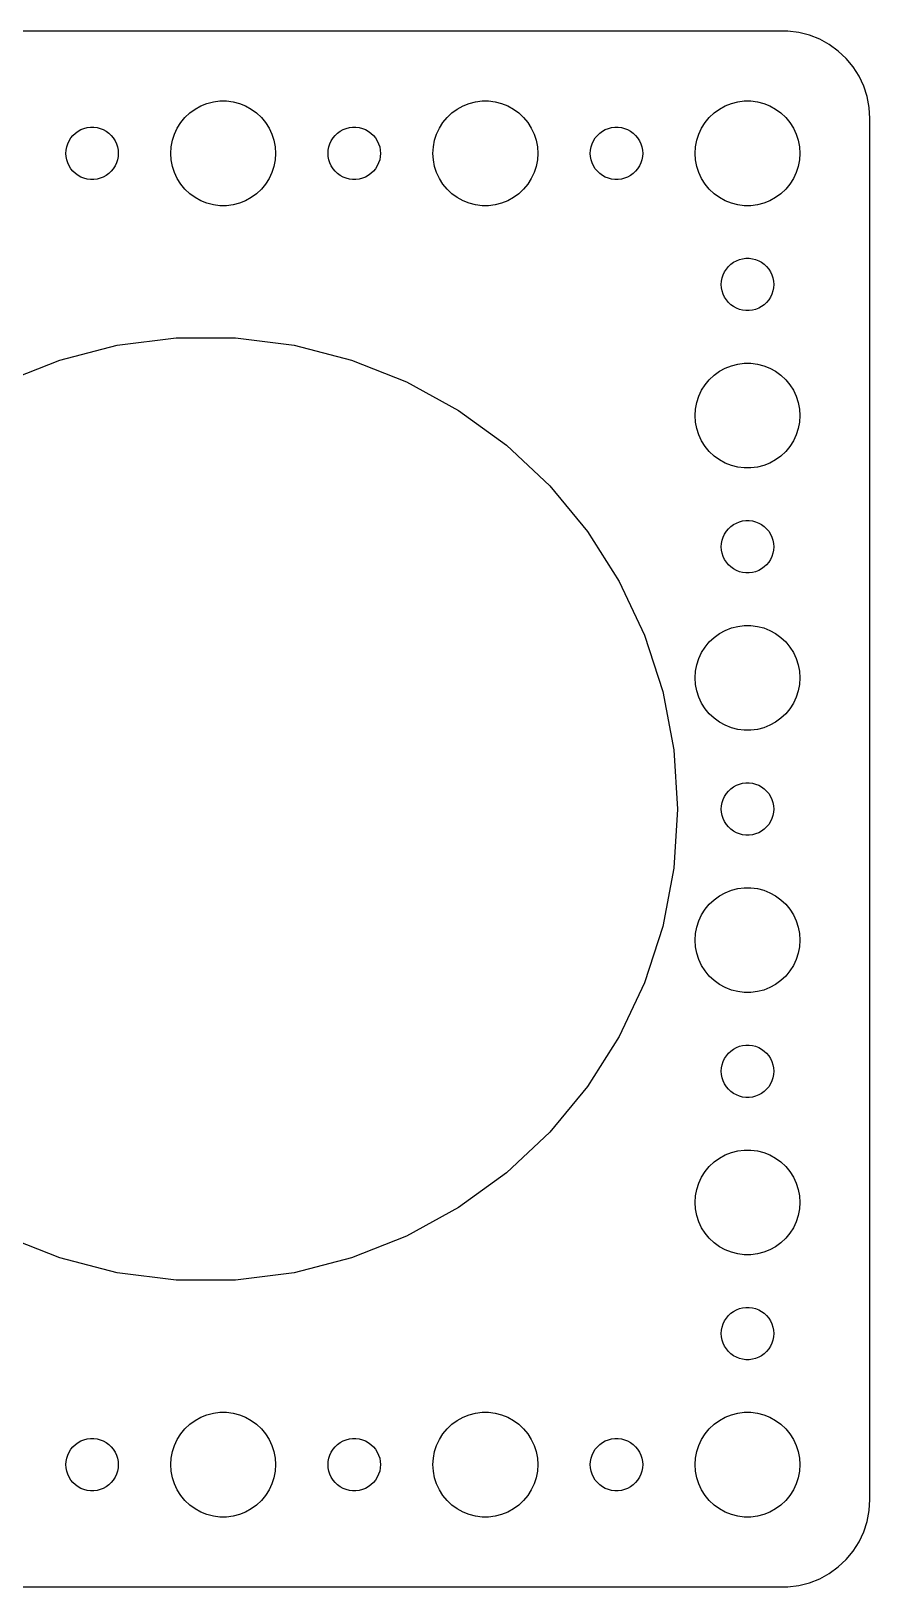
# Model space of a CAD drawing. Header units: metres. Extents: x -97 to 97, y -44 to 44.
# Drawn here: x 49 to 97, y -44.5 to 44.5 of the extents above; entities that cross this region are included whole.
import ezdxf

# ---------------------------------------------------------------- set-up
doc = ezdxf.new("R2010")
doc.units = ezdxf.units.M

msp = doc.modelspace()

# ---------------------------------------------------------------- linework, layer by layer
for p, q in [((92.3139, 44.4901), (-92.3139, 44.4901)), ((92.9369, 44.4114), (92.3139, 44.4901)), ((93.5451, 44.2553), (92.9369, 44.4114)), ((94.1289, 44.0241), (93.5451, 44.2553)), ((94.6791, 43.7216), (94.1289, 44.0241)), ((95.1871, 43.3526), (94.6791, 43.7216)), ((95.6448, 42.9227), (95.1871, 43.3526)), ((96.0451, 42.4389), (95.6448, 42.9227)), ((96.3815, 41.9088), (96.0451, 42.4389)), ((96.6489, 41.3406), (96.3815, 41.9088)), ((96.8429, 40.7434), (96.6489, 41.3406)), ((58.3925, 40.033), (58.7227, 40.2145)), ((58.7227, 40.2145), (59.0729, 40.3532)), ((59.0729, 40.3532), (59.4379, 40.4469)), ((59.4379, 40.4469), (59.8116, 40.4941)), ((59.8116, 40.4941), (60.1884, 40.4941)), ((60.1884, 40.4941), (60.5621, 40.4469)), ((60.5621, 40.4469), (60.927, 40.3532)), ((60.927, 40.3532), (61.2773, 40.2145)), ((61.2773, 40.2145), (61.6075, 40.033)), ((73.3925, 40.033), (73.7227, 40.2145)), ((73.7227, 40.2145), (74.073, 40.3532)), ((74.073, 40.3532), (74.4379, 40.4469)), ((74.4379, 40.4469), (74.8116, 40.4941)), ((74.8116, 40.4941), (75.1884, 40.4941)), ((75.1884, 40.4941), (75.5621, 40.4469)), ((75.5621, 40.4469), (75.927, 40.3532)), ((75.927, 40.3532), (76.2773, 40.2145)), ((76.2773, 40.2145), (76.6075, 40.033)), ((88.3925, 40.033), (88.7227, 40.2145)), ((88.7227, 40.2145), (89.073, 40.3532)), ((89.073, 40.3532), (89.4379, 40.4469)), ((89.4379, 40.4469), (89.8116, 40.4941)), ((89.8116, 40.4941), (90.1884, 40.4941)), ((90.1884, 40.4941), (90.5621, 40.4469)), ((90.5621, 40.4469), (90.927, 40.3532)), ((90.927, 40.3532), (91.2773, 40.2145)), ((91.2773, 40.2145), (91.6075, 40.033)), ((96.9606, 40.1267), (96.8429, 40.7434)), ((97, 39.5), (96.9606, 40.1267)), ((57.3711, 38.9453), (57.5729, 39.2634)), ((57.5729, 39.2634), (57.8131, 39.5536)), ((57.8131, 39.5536), (58.0877, 39.8115)), ((58.0877, 39.8115), (58.3925, 40.033)), ((61.6075, 40.033), (61.9123, 39.8115)), ((61.9123, 39.8115), (62.1869, 39.5536)), ((62.1869, 39.5536), (62.427, 39.2634)), ((62.427, 39.2634), (62.6289, 38.9453)), ((72.3711, 38.9453), (72.573, 39.2634)), ((72.573, 39.2634), (72.8131, 39.5536)), ((72.8131, 39.5536), (73.0877, 39.8115)), ((73.0877, 39.8115), (73.3925, 40.033)), ((76.6075, 40.033), (76.9123, 39.8115)), ((76.9123, 39.8115), (77.1869, 39.5536)), ((77.1869, 39.5536), (77.427, 39.2634)), ((77.427, 39.2634), (77.6289, 38.9453)), ((87.3711, 38.9453), (87.573, 39.2634)), ((87.573, 39.2634), (87.8131, 39.5536)), ((87.8131, 39.5536), (88.0877, 39.8115)), ((88.0877, 39.8115), (88.3925, 40.033)), ((91.6075, 40.033), (91.9123, 39.8115)), ((91.9123, 39.8115), (92.1869, 39.5536)), ((92.1869, 39.5536), (92.427, 39.2634)), ((92.427, 39.2634), (92.6289, 38.9453)), ((97, -39.5), (97, 39.5)), ((51.1855, 38.2226), (51.2865, 38.3817)), ((51.2865, 38.3817), (51.4065, 38.5268)), ((51.4065, 38.5268), (51.5439, 38.6558)), ((51.5439, 38.6558), (51.6963, 38.7665)), ((51.6963, 38.7665), (51.8613, 38.8572)), ((51.8613, 38.8572), (52.0365, 38.9266)), ((52.0365, 38.9266), (52.2189, 38.9734)), ((52.2189, 38.9734), (52.4058, 38.997)), ((52.4058, 38.997), (52.5942, 38.997)), ((52.5942, 38.997), (52.7811, 38.9734)), ((52.7811, 38.9734), (52.9635, 38.9266)), ((52.9635, 38.9266), (53.1387, 38.8572)), ((53.1387, 38.8572), (53.3037, 38.7665)), ((53.3037, 38.7665), (53.4561, 38.6558)), ((53.4561, 38.6558), (53.5934, 38.5268)), ((53.5934, 38.5268), (53.7135, 38.3817)), ((53.7135, 38.3817), (53.8145, 38.2226)), ((57.0942, 38.2461), (57.2107, 38.6044)), ((57.2107, 38.6044), (57.3711, 38.9453)), ((62.6289, 38.9453), (62.7893, 38.6044)), ((62.7893, 38.6044), (62.9057, 38.2461)), ((66.1855, 38.2226), (66.2865, 38.3817)), ((66.2865, 38.3817), (66.4065, 38.5268)), ((66.4065, 38.5268), (66.5439, 38.6558)), ((66.5439, 38.6558), (66.6963, 38.7665)), ((66.6963, 38.7665), (66.8613, 38.8572)), ((66.8613, 38.8572), (67.0365, 38.9266)), ((67.0365, 38.9266), (67.2189, 38.9734)), ((67.2189, 38.9734), (67.4058, 38.997)), ((67.4058, 38.997), (67.5942, 38.997)), ((67.5942, 38.997), (67.7811, 38.9734)), ((67.7811, 38.9734), (67.9635, 38.9266)), ((67.9635, 38.9266), (68.1387, 38.8572)), ((68.1387, 38.8572), (68.3037, 38.7665)), ((68.3037, 38.7665), (68.4561, 38.6558)), ((68.4561, 38.6558), (68.5934, 38.5268)), ((68.5934, 38.5268), (68.7135, 38.3817)), ((68.7135, 38.3817), (68.8145, 38.2226)), ((72.0943, 38.2461), (72.2107, 38.6044)), ((72.2107, 38.6044), (72.3711, 38.9453)), ((77.6289, 38.9453), (77.7893, 38.6044)), ((77.7893, 38.6044), (77.9057, 38.2461)), ((81.1855, 38.2226), (81.2865, 38.3817)), ((81.2865, 38.3817), (81.4065, 38.5268)), ((81.4065, 38.5268), (81.5439, 38.6558)), ((81.5439, 38.6558), (81.6963, 38.7665)), ((81.6963, 38.7665), (81.8613, 38.8572)), ((81.8613, 38.8572), (82.0365, 38.9266)), ((82.0365, 38.9266), (82.2189, 38.9734)), ((82.2189, 38.9734), (82.4058, 38.997)), ((82.4058, 38.997), (82.5942, 38.997)), ((82.5942, 38.997), (82.7811, 38.9734)), ((82.7811, 38.9734), (82.9635, 38.9266)), ((82.9635, 38.9266), (83.1387, 38.8572)), ((83.1387, 38.8572), (83.3037, 38.7665)), ((83.3037, 38.7665), (83.4561, 38.6558)), ((83.4561, 38.6558), (83.5934, 38.5268)), ((83.5934, 38.5268), (83.7135, 38.3817)), ((83.7135, 38.3817), (83.8145, 38.2226)), ((87.0943, 38.2461), (87.2107, 38.6044)), ((87.2107, 38.6044), (87.3711, 38.9453)), ((92.6289, 38.9453), (92.7893, 38.6044)), ((92.7893, 38.6044), (92.9057, 38.2461)), ((51, 37.5), (51.0118, 37.688)), ((51.0118, 37.312), (51, 37.5)), ((51.0118, 37.688), (51.0471, 37.873)), ((51.0471, 37.873), (51.1053, 38.0522)), ((51.1053, 38.0522), (51.1855, 38.2226)), ((53.8145, 38.2226), (53.8947, 38.0522)), ((53.8947, 38.0522), (53.9529, 37.873)), ((53.9529, 37.873), (53.9882, 37.688)), ((53.9882, 37.688), (54, 37.5)), ((54, 37.5), (53.9882, 37.312)), ((57, 37.5), (57.0237, 37.876)), ((57.0237, 37.124), (57, 37.5)), ((57.0237, 37.876), (57.0942, 38.2461)), ((62.9057, 38.2461), (62.9763, 37.876)), ((62.9763, 37.876), (63, 37.5)), ((63, 37.5), (62.9763, 37.124)), ((66, 37.5), (66.0118, 37.688)), ((66.0118, 37.312), (66, 37.5)), ((66.0118, 37.688), (66.0471, 37.873)), ((66.0471, 37.873), (66.1053, 38.0522)), ((66.1053, 38.0522), (66.1855, 38.2226)), ((68.8145, 38.2226), (68.8947, 38.0522)), ((68.8947, 38.0522), (68.9529, 37.873)), ((68.9529, 37.873), (68.9882, 37.688)), ((68.9882, 37.688), (69, 37.5)), ((69, 37.5), (68.9882, 37.312)), ((72, 37.5), (72.0237, 37.876)), ((72.0237, 37.124), (72, 37.5)), ((72.0237, 37.876), (72.0943, 38.2461)), ((77.9057, 38.2461), (77.9763, 37.876)), ((77.9763, 37.876), (78, 37.5)), ((78, 37.5), (77.9763, 37.124)), ((81, 37.5), (81.0118, 37.688)), ((81.0118, 37.312), (81, 37.5)), ((81.0118, 37.688), (81.0471, 37.873)), ((81.0471, 37.873), (81.1053, 38.0522)), ((81.1053, 38.0522), (81.1855, 38.2226)), ((83.8145, 38.2226), (83.8947, 38.0522)), ((83.8947, 38.0522), (83.9529, 37.873)), ((83.9529, 37.873), (83.9882, 37.688)), ((83.9882, 37.688), (84, 37.5)), ((84, 37.5), (83.9882, 37.312)), ((87, 37.5), (87.0237, 37.876)), ((87.0237, 37.124), (87, 37.5)), ((87.0237, 37.876), (87.0943, 38.2461)), ((92.9057, 38.2461), (92.9763, 37.876)), ((92.9763, 37.876), (93, 37.5)), ((93, 37.5), (92.9763, 37.124)), ((51.0471, 37.127), (51.0118, 37.312)), ((51.1053, 36.9478), (51.0471, 37.127)), ((51.1855, 36.7774), (51.1053, 36.9478)), ((51.2865, 36.6183), (51.1855, 36.7774)), ((51.4065, 36.4732), (51.2865, 36.6183)), ((53.7135, 36.6183), (53.5934, 36.4732)), ((53.8145, 36.7774), (53.7135, 36.6183)), ((53.8947, 36.9478), (53.8145, 36.7774)), ((53.9529, 37.127), (53.8947, 36.9478)), ((53.9882, 37.312), (53.9529, 37.127)), ((57.0942, 36.7539), (57.0237, 37.124)), ((57.2107, 36.3956), (57.0942, 36.7539)), ((62.9057, 36.7539), (62.7893, 36.3956)), ((62.9763, 37.124), (62.9057, 36.7539)), ((66.0471, 37.127), (66.0118, 37.312)), ((66.1053, 36.9478), (66.0471, 37.127)), ((66.1855, 36.7774), (66.1053, 36.9478)), ((66.2865, 36.6183), (66.1855, 36.7774)), ((66.4065, 36.4732), (66.2865, 36.6183)), ((68.7135, 36.6183), (68.5934, 36.4732)), ((68.8145, 36.7774), (68.7135, 36.6183)), ((68.8947, 36.9478), (68.8145, 36.7774)), ((68.9529, 37.127), (68.8947, 36.9478)), ((68.9882, 37.312), (68.9529, 37.127)), ((72.0943, 36.7539), (72.0237, 37.124)), ((72.2107, 36.3956), (72.0943, 36.7539)), ((77.9057, 36.7539), (77.7893, 36.3956)), ((77.9763, 37.124), (77.9057, 36.7539)), ((81.0471, 37.127), (81.0118, 37.312)), ((81.1053, 36.9478), (81.0471, 37.127)), ((81.1855, 36.7774), (81.1053, 36.9478)), ((81.2865, 36.6183), (81.1855, 36.7774)), ((81.4065, 36.4732), (81.2865, 36.6183)), ((83.7135, 36.6183), (83.5934, 36.4732)), ((83.8145, 36.7774), (83.7135, 36.6183)), ((83.8947, 36.9478), (83.8145, 36.7774)), ((83.9529, 37.127), (83.8947, 36.9478)), ((83.9882, 37.312), (83.9529, 37.127)), ((87.0943, 36.7539), (87.0237, 37.124)), ((87.2107, 36.3956), (87.0943, 36.7539)), ((92.9057, 36.7539), (92.7893, 36.3956)), ((92.9763, 37.124), (92.9057, 36.7539)), ((51.5439, 36.3442), (51.4065, 36.4732)), ((51.6963, 36.2335), (51.5439, 36.3442)), ((51.8613, 36.1428), (51.6963, 36.2335)), ((52.0365, 36.0734), (51.8613, 36.1428)), ((52.2189, 36.0266), (52.0365, 36.0734)), ((52.4058, 36.003), (52.2189, 36.0266)), ((52.5942, 36.003), (52.4058, 36.003)), ((52.7811, 36.0266), (52.5942, 36.003)), ((52.9635, 36.0734), (52.7811, 36.0266)), ((53.1387, 36.1428), (52.9635, 36.0734)), ((53.3037, 36.2335), (53.1387, 36.1428)), ((53.4561, 36.3442), (53.3037, 36.2335)), ((53.5934, 36.4732), (53.4561, 36.3442)), ((57.3711, 36.0547), (57.2107, 36.3956)), ((57.5729, 35.7366), (57.3711, 36.0547)), ((57.8131, 35.4464), (57.5729, 35.7366)), ((62.427, 35.7366), (62.1869, 35.4464)), ((62.6289, 36.0547), (62.427, 35.7366)), ((62.7893, 36.3956), (62.6289, 36.0547)), ((66.5439, 36.3442), (66.4065, 36.4732)), ((66.6963, 36.2335), (66.5439, 36.3442)), ((66.8613, 36.1428), (66.6963, 36.2335)), ((67.0365, 36.0734), (66.8613, 36.1428)), ((67.2189, 36.0266), (67.0365, 36.0734)), ((67.4058, 36.003), (67.2189, 36.0266)), ((67.5942, 36.003), (67.4058, 36.003)), ((67.7811, 36.0266), (67.5942, 36.003)), ((67.9635, 36.0734), (67.7811, 36.0266)), ((68.1387, 36.1428), (67.9635, 36.0734)), ((68.3037, 36.2335), (68.1387, 36.1428)), ((68.4561, 36.3442), (68.3037, 36.2335)), ((68.5934, 36.4732), (68.4561, 36.3442)), ((72.3711, 36.0547), (72.2107, 36.3956)), ((72.573, 35.7366), (72.3711, 36.0547)), ((72.8131, 35.4464), (72.573, 35.7366)), ((77.427, 35.7366), (77.1869, 35.4464)), ((77.6289, 36.0547), (77.427, 35.7366)), ((77.7893, 36.3956), (77.6289, 36.0547)), ((81.5439, 36.3442), (81.4065, 36.4732)), ((81.6963, 36.2335), (81.5439, 36.3442)), ((81.8613, 36.1428), (81.6963, 36.2335)), ((82.0365, 36.0734), (81.8613, 36.1428)), ((82.2189, 36.0266), (82.0365, 36.0734)), ((82.4058, 36.003), (82.2189, 36.0266)), ((82.5942, 36.003), (82.4058, 36.003)), ((82.7811, 36.0266), (82.5942, 36.003)), ((82.9635, 36.0734), (82.7811, 36.0266)), ((83.1387, 36.1428), (82.9635, 36.0734)), ((83.3037, 36.2335), (83.1387, 36.1428)), ((83.4561, 36.3442), (83.3037, 36.2335)), ((83.5934, 36.4732), (83.4561, 36.3442)), ((87.3711, 36.0547), (87.2107, 36.3956)), ((87.573, 35.7366), (87.3711, 36.0547)), ((87.8131, 35.4464), (87.573, 35.7366)), ((92.427, 35.7366), (92.1869, 35.4464)), ((92.6289, 36.0547), (92.427, 35.7366)), ((92.7893, 36.3956), (92.6289, 36.0547)), ((58.0877, 35.1885), (57.8131, 35.4464)), ((58.3925, 34.967), (58.0877, 35.1885)), ((58.7227, 34.7855), (58.3925, 34.967)), ((59.0729, 34.6468), (58.7227, 34.7855)), ((61.2773, 34.7855), (60.927, 34.6468)), ((61.6075, 34.967), (61.2773, 34.7855)), ((61.9123, 35.1885), (61.6075, 34.967)), ((62.1869, 35.4464), (61.9123, 35.1885)), ((73.0877, 35.1885), (72.8131, 35.4464)), ((73.3925, 34.967), (73.0877, 35.1885)), ((73.7227, 34.7855), (73.3925, 34.967)), ((74.073, 34.6468), (73.7227, 34.7855)), ((76.2773, 34.7855), (75.927, 34.6468)), ((76.6075, 34.967), (76.2773, 34.7855)), ((76.9123, 35.1885), (76.6075, 34.967)), ((77.1869, 35.4464), (76.9123, 35.1885)), ((88.0877, 35.1885), (87.8131, 35.4464)), ((88.3925, 34.967), (88.0877, 35.1885)), ((88.7227, 34.7855), (88.3925, 34.967)), ((89.073, 34.6468), (88.7227, 34.7855)), ((91.2773, 34.7855), (90.927, 34.6468)), ((91.6075, 34.967), (91.2773, 34.7855)), ((91.9123, 35.1885), (91.6075, 34.967)), ((92.1869, 35.4464), (91.9123, 35.1885)), ((59.4379, 34.5531), (59.0729, 34.6468)), ((59.8116, 34.5059), (59.4379, 34.5531)), ((60.1884, 34.5059), (59.8116, 34.5059)), ((60.5621, 34.5531), (60.1884, 34.5059)), ((60.927, 34.6468), (60.5621, 34.5531)), ((74.4379, 34.5531), (74.073, 34.6468)), ((74.8116, 34.5059), (74.4379, 34.5531)), ((75.1884, 34.5059), (74.8116, 34.5059)), ((75.5621, 34.5531), (75.1884, 34.5059)), ((75.927, 34.6468), (75.5621, 34.5531)), ((89.4379, 34.5531), (89.073, 34.6468)), ((89.8116, 34.5059), (89.4379, 34.5531)), ((90.1884, 34.5059), (89.8116, 34.5059)), ((90.5621, 34.5531), (90.1884, 34.5059)), ((90.927, 34.6468), (90.5621, 34.5531)), ((88.9065, 31.0268), (89.0439, 31.1558)), ((89.0439, 31.1558), (89.1963, 31.2665)), ((89.1963, 31.2665), (89.3613, 31.3572)), ((89.3613, 31.3572), (89.5365, 31.4266)), ((89.5365, 31.4266), (89.7189, 31.4734)), ((89.7189, 31.4734), (89.9058, 31.497)), ((89.9058, 31.497), (90.0942, 31.497)), ((90.0942, 31.497), (90.2811, 31.4734)), ((90.2811, 31.4734), (90.4635, 31.4266)), ((90.4635, 31.4266), (90.6387, 31.3572)), ((90.6387, 31.3572), (90.8037, 31.2665)), ((90.8037, 31.2665), (90.9561, 31.1558)), ((90.9561, 31.1558), (91.0934, 31.0268)), ((88.5118, 30.188), (88.5471, 30.373)), ((88.5471, 30.373), (88.6053, 30.5522)), ((88.6053, 30.5522), (88.6855, 30.7226)), ((88.6855, 30.7226), (88.7865, 30.8817)), ((88.7865, 30.8817), (88.9065, 31.0268)), ((91.0934, 31.0268), (91.2135, 30.8817)), ((91.2135, 30.8817), (91.3145, 30.7226)), ((91.3145, 30.7226), (91.3947, 30.5522)), ((91.3947, 30.5522), (91.4529, 30.373)), ((91.4529, 30.373), (91.4882, 30.188)), ((88.5, 30), (88.5118, 30.188)), ((88.5118, 29.812), (88.5, 30)), ((88.5471, 29.627), (88.5118, 29.812)), ((88.6053, 29.4478), (88.5471, 29.627)), ((88.6855, 29.2774), (88.6053, 29.4478)), ((91.3947, 29.4478), (91.3145, 29.2774)), ((91.4529, 29.627), (91.3947, 29.4478)), ((91.4882, 29.812), (91.4529, 29.627)), ((91.4882, 30.188), (91.5, 30)), ((91.5, 30), (91.4882, 29.812)), ((88.7865, 29.1183), (88.6855, 29.2774)), ((88.9065, 28.9732), (88.7865, 29.1183)), ((89.0439, 28.8442), (88.9065, 28.9732)), ((89.1963, 28.7335), (89.0439, 28.8442)), ((89.3613, 28.6427), (89.1963, 28.7335)), ((89.5365, 28.5734), (89.3613, 28.6427)), ((89.7189, 28.5266), (89.5365, 28.5734)), ((89.9058, 28.503), (89.7189, 28.5266)), ((90.0942, 28.503), (89.9058, 28.503)), ((90.2811, 28.5266), (90.0942, 28.503)), ((90.4635, 28.5734), (90.2811, 28.5266)), ((90.6387, 28.6427), (90.4635, 28.5734)), ((90.8037, 28.7335), (90.6387, 28.6427)), ((90.9561, 28.8442), (90.8037, 28.7335)), ((91.0934, 28.9732), (90.9561, 28.8442)), ((91.2135, 29.1183), (91.0934, 28.9732)), ((91.3145, 29.2774), (91.2135, 29.1183)), ((53.9407, 26.5217), (57.3047, 26.9467)), ((57.3047, 26.9467), (60.6953, 26.9467)), ((60.6953, 26.9467), (64.0593, 26.5217)), ((50.6565, 25.6785), (53.9407, 26.5217)), ((64.0593, 26.5217), (67.3435, 25.6785)), ((47.504, 24.4303), (50.6565, 25.6785)), ((67.3435, 25.6785), (70.496, 24.4303)), ((88.0877, 24.8115), (88.3925, 25.033)), ((88.3925, 25.033), (88.7227, 25.2145)), ((88.7227, 25.2145), (89.073, 25.3532)), ((89.073, 25.3532), (89.4379, 25.4469)), ((89.4379, 25.4469), (89.8116, 25.4941)), ((89.8116, 25.4941), (90.1884, 25.4941)), ((90.1884, 25.4941), (90.5621, 25.4469)), ((90.5621, 25.4469), (90.927, 25.3532)), ((90.927, 25.3532), (91.2773, 25.2145)), ((91.2773, 25.2145), (91.6075, 25.033)), ((91.6075, 25.033), (91.9123, 24.8115)), ((70.496, 24.4303), (73.4673, 22.7968)), ((87.3711, 23.9453), (87.573, 24.2634)), ((87.573, 24.2634), (87.8131, 24.5536)), ((87.8131, 24.5536), (88.0877, 24.8115)), ((91.9123, 24.8115), (92.1869, 24.5536)), ((92.1869, 24.5536), (92.427, 24.2634)), ((92.427, 24.2634), (92.6289, 23.9453)), ((87.0237, 22.876), (87.0943, 23.2461)), ((87.0943, 23.2461), (87.2107, 23.6044)), ((87.2107, 23.6044), (87.3711, 23.9453)), ((92.6289, 23.9453), (92.7893, 23.6044)), ((92.7893, 23.6044), (92.9057, 23.2461)), ((92.9057, 23.2461), (92.9763, 22.876)), ((73.4673, 22.7968), (76.2104, 20.8038)), ((87, 22.5), (87.0237, 22.876)), ((87.0237, 22.124), (87, 22.5)), ((92.9763, 22.876), (93, 22.5)), ((93, 22.5), (92.9763, 22.124)), ((87.0943, 21.7539), (87.0237, 22.124)), ((87.2107, 21.3956), (87.0943, 21.7539)), ((87.3711, 21.0547), (87.2107, 21.3956)), ((92.7893, 21.3956), (92.6289, 21.0547)), ((92.9057, 21.7539), (92.7893, 21.3956)), ((92.9763, 22.124), (92.9057, 21.7539)), ((76.2104, 20.8038), (78.6821, 18.4828)), ((87.573, 20.7366), (87.3711, 21.0547)), ((87.8131, 20.4464), (87.573, 20.7366)), ((92.427, 20.7366), (92.1869, 20.4464)), ((92.6289, 21.0547), (92.427, 20.7366)), ((88.0877, 20.1884), (87.8131, 20.4464)), ((88.3925, 19.967), (88.0877, 20.1884)), ((88.7227, 19.7855), (88.3925, 19.967)), ((89.073, 19.6468), (88.7227, 19.7855)), ((89.4379, 19.5531), (89.073, 19.6468)), ((90.927, 19.6468), (90.5621, 19.5531)), ((91.2773, 19.7855), (90.927, 19.6468)), ((91.6075, 19.967), (91.2773, 19.7855)), ((91.9123, 20.1884), (91.6075, 19.967)), ((92.1869, 20.4464), (91.9123, 20.1884)), ((89.8116, 19.5059), (89.4379, 19.5531)), ((90.1884, 19.5059), (89.8116, 19.5059)), ((90.5621, 19.5531), (90.1884, 19.5059)), ((78.6821, 18.4828), (80.8435, 15.8702)), ((88.7865, 15.8817), (88.9065, 16.0268)), ((88.9065, 16.0268), (89.0439, 16.1558)), ((89.0439, 16.1558), (89.1963, 16.2665)), ((89.1963, 16.2665), (89.3613, 16.3572)), ((89.3613, 16.3572), (89.5365, 16.4266)), ((89.5365, 16.4266), (89.7189, 16.4734)), ((89.7189, 16.4734), (89.9058, 16.497)), ((89.9058, 16.497), (90.0942, 16.497)), ((90.0942, 16.497), (90.2811, 16.4734)), ((90.2811, 16.4734), (90.4635, 16.4266)), ((90.4635, 16.4266), (90.6387, 16.3572)), ((90.6387, 16.3572), (90.8037, 16.2665)), ((90.8037, 16.2665), (90.9561, 16.1558)), ((90.9561, 16.1558), (91.0934, 16.0268)), ((91.0934, 16.0268), (91.2135, 15.8817)), ((80.8435, 15.8702), (82.6603, 13.0073)), ((88.5, 15), (88.5118, 15.188)), ((88.5118, 15.188), (88.5471, 15.373)), ((88.5471, 15.373), (88.6053, 15.5522)), ((88.6053, 15.5522), (88.6855, 15.7226)), ((88.6855, 15.7226), (88.7865, 15.8817)), ((91.2135, 15.8817), (91.3145, 15.7226)), ((91.3145, 15.7226), (91.3947, 15.5522)), ((91.3947, 15.5522), (91.4529, 15.373)), ((91.4529, 15.373), (91.4882, 15.188)), ((91.4882, 15.188), (91.5, 15)), ((88.5118, 14.812), (88.5, 15)), ((88.5471, 14.627), (88.5118, 14.812)), ((88.6053, 14.4478), (88.5471, 14.627)), ((88.6855, 14.2774), (88.6053, 14.4478)), ((88.7865, 14.1183), (88.6855, 14.2774)), ((91.3145, 14.2774), (91.2135, 14.1183)), ((91.3947, 14.4478), (91.3145, 14.2774)), ((91.4529, 14.627), (91.3947, 14.4478)), ((91.4882, 14.812), (91.4529, 14.627)), ((91.5, 15), (91.4882, 14.812)), ((88.9065, 13.9732), (88.7865, 14.1183)), ((89.0439, 13.8442), (88.9065, 13.9732)), ((89.1963, 13.7335), (89.0439, 13.8442)), ((89.3613, 13.6427), (89.1963, 13.7335)), ((89.5365, 13.5734), (89.3613, 13.6427)), ((89.7189, 13.5266), (89.5365, 13.5734)), ((89.9058, 13.5029), (89.7189, 13.5266)), ((90.0942, 13.5029), (89.9058, 13.5029)), ((90.2811, 13.5266), (90.0942, 13.5029)), ((90.4635, 13.5734), (90.2811, 13.5266)), ((90.6387, 13.6427), (90.4635, 13.5734)), ((90.8037, 13.7335), (90.6387, 13.6427)), ((90.9561, 13.8442), (90.8037, 13.7335)), ((91.0934, 13.9732), (90.9561, 13.8442)), ((91.2135, 14.1183), (91.0934, 13.9732)), ((82.6603, 13.0073), (84.104, 9.93936)), ((84.104, 9.93936), (85.1517, 6.71461)), ((87.8131, 9.55363), (88.0877, 9.81154)), ((88.0877, 9.81154), (88.3925, 10.033)), ((88.3925, 10.033), (88.7227, 10.2145)), ((88.7227, 10.2145), (89.073, 10.3532)), ((89.073, 10.3532), (89.4379, 10.4469)), ((89.4379, 10.4469), (89.8116, 10.4941)), ((89.8116, 10.4941), (90.1884, 10.4941)), ((90.1884, 10.4941), (90.5621, 10.4469)), ((90.5621, 10.4469), (90.927, 10.3532)), ((90.927, 10.3532), (91.2773, 10.2145)), ((91.2773, 10.2145), (91.6075, 10.033)), ((91.6075, 10.033), (91.9123, 9.81154)), ((91.9123, 9.81154), (92.1869, 9.55363)), ((87.2107, 8.60437), (87.3711, 8.94525)), ((87.3711, 8.94525), (87.573, 9.26335)), ((87.573, 9.26335), (87.8131, 9.55363)), ((92.1869, 9.55363), (92.427, 9.26335)), ((92.427, 9.26335), (92.6289, 8.94525)), ((92.6289, 8.94525), (92.7893, 8.60437)), ((87.0237, 7.87599), (87.0943, 8.24606)), ((87.0943, 8.24606), (87.2107, 8.60437)), ((92.7893, 8.60437), (92.9057, 8.24606)), ((92.9057, 8.24606), (92.9763, 7.87599)), ((87, 7.5), (87.0237, 7.87599)), ((87.0237, 7.12399), (87, 7.5)), ((87.0943, 6.75392), (87.0237, 7.12399)), ((92.9763, 7.12399), (92.9057, 6.75392)), ((92.9763, 7.87599), (93, 7.5)), ((93, 7.5), (92.9763, 7.12399)), ((85.1517, 6.71461), (85.7871, 3.38399)), ((87.2107, 6.39561), (87.0943, 6.75392)), ((87.3711, 6.05473), (87.2107, 6.39561)), ((92.7893, 6.39561), (92.6289, 6.05473)), ((92.9057, 6.75392), (92.7893, 6.39561)), ((87.573, 5.73663), (87.3711, 6.05473)), ((87.8131, 5.44635), (87.573, 5.73663)), ((88.0877, 5.18845), (87.8131, 5.44635)), ((92.1869, 5.44635), (91.9123, 5.18845)), ((92.427, 5.73663), (92.1869, 5.44635)), ((92.6289, 6.05473), (92.427, 5.73663)), ((88.3925, 4.96701), (88.0877, 5.18845)), ((88.7227, 4.78551), (88.3925, 4.96701)), ((89.073, 4.64682), (88.7227, 4.78551)), ((89.4379, 4.55313), (89.073, 4.64682)), ((89.8116, 4.50591), (89.4379, 4.55313)), ((90.1884, 4.50591), (89.8116, 4.50591)), ((90.5621, 4.55313), (90.1884, 4.50591)), ((90.927, 4.64682), (90.5621, 4.55313)), ((91.2773, 4.78551), (90.927, 4.64682)), ((91.6075, 4.96701), (91.2773, 4.78551)), ((91.9123, 5.18845), (91.6075, 4.96701)), ((85.7871, 3.38399), (86, 0)), ((88.7865, 0.88167), (88.9065, 1.02681)), ((88.9065, 1.02681), (89.0439, 1.15576)), ((89.0439, 1.15576), (89.1963, 1.26648)), ((89.1963, 1.26648), (89.3613, 1.35724)), ((89.3613, 1.35724), (89.5365, 1.42657)), ((89.5365, 1.42657), (89.7189, 1.47342)), ((89.7189, 1.47342), (89.9058, 1.49704)), ((89.9058, 1.49704), (90.0942, 1.49704)), ((90.0942, 1.49704), (90.2811, 1.47342)), ((90.2811, 1.47342), (90.4635, 1.42657)), ((90.4635, 1.42657), (90.6387, 1.35724)), ((90.6387, 1.35724), (90.8037, 1.26648)), ((90.8037, 1.26648), (90.9561, 1.15576)), ((90.9561, 1.15576), (91.0934, 1.02681)), ((91.0934, 1.02681), (91.2135, 0.88167)), ((86, 0), (85.7871, -3.38399)), ((88.5, 0), (88.5118, 0.18799)), ((88.5118, -0.18799), (88.5, 0)), ((88.5118, 0.18799), (88.5471, 0.37303)), ((88.5471, 0.37303), (88.6053, 0.55219)), ((88.6053, 0.55219), (88.6855, 0.72263)), ((88.6855, 0.72263), (88.7865, 0.88167)), ((91.2135, 0.88167), (91.3145, 0.72263)), ((91.3145, 0.72263), (91.3947, 0.55219)), ((91.3947, 0.55219), (91.4529, 0.37303)), ((91.4529, 0.37303), (91.4882, 0.18799)), ((91.4882, 0.18799), (91.5, 0)), ((91.5, 0), (91.4882, -0.18799)), ((88.5471, -0.37303), (88.5118, -0.18799)), ((88.6053, -0.55219), (88.5471, -0.37303)), ((88.6855, -0.72263), (88.6053, -0.55219)), ((88.7865, -0.88167), (88.6855, -0.72263)), ((88.9065, -1.02681), (88.7865, -0.88167)), ((91.2135, -0.88167), (91.0934, -1.02681)), ((91.3145, -0.72263), (91.2135, -0.88167)), ((91.3947, -0.55219), (91.3145, -0.72263)), ((91.4529, -0.37303), (91.3947, -0.55219)), ((91.4882, -0.18799), (91.4529, -0.37303)), ((89.0439, -1.15576), (88.9065, -1.02681)), ((89.1963, -1.26648), (89.0439, -1.15576)), ((89.3613, -1.35724), (89.1963, -1.26648)), ((89.5365, -1.42657), (89.3613, -1.35724)), ((89.7189, -1.47342), (89.5365, -1.42657)), ((89.9058, -1.49704), (89.7189, -1.47342)), ((90.0942, -1.49704), (89.9058, -1.49704)), ((90.2811, -1.47342), (90.0942, -1.49704)), ((90.4635, -1.42657), (90.2811, -1.47342)), ((90.6387, -1.35724), (90.4635, -1.42657)), ((90.8037, -1.26648), (90.6387, -1.35724)), ((90.9561, -1.15576), (90.8037, -1.26648)), ((91.0934, -1.02681), (90.9561, -1.15576)), ((85.7871, -3.38399), (85.1517, -6.71461)), ((87.8131, -5.44635), (88.0877, -5.18845)), ((88.0877, -5.18845), (88.3925, -4.96701)), ((88.3925, -4.96701), (88.7227, -4.78551)), ((88.7227, -4.78551), (89.073, -4.64682)), ((89.073, -4.64682), (89.4379, -4.55313)), ((89.4379, -4.55313), (89.8116, -4.50591)), ((89.8116, -4.50591), (90.1884, -4.50591)), ((90.1884, -4.50591), (90.5621, -4.55313)), ((90.5621, -4.55313), (90.927, -4.64682)), ((90.927, -4.64682), (91.2773, -4.78551)), ((91.2773, -4.78551), (91.6075, -4.96701)), ((91.6075, -4.96701), (91.9123, -5.18845)), ((91.9123, -5.18845), (92.1869, -5.44635)), ((87.2107, -6.39561), (87.3711, -6.05473)), ((87.3711, -6.05473), (87.573, -5.73663)), ((87.573, -5.73663), (87.8131, -5.44635)), ((92.1869, -5.44635), (92.427, -5.73663)), ((92.427, -5.73663), (92.6289, -6.05473)), ((92.6289, -6.05473), (92.7893, -6.39561)), ((85.1517, -6.71461), (84.104, -9.93936)), ((87.0237, -7.12399), (87.0943, -6.75392)), ((87.0943, -6.75392), (87.2107, -6.39561)), ((92.7893, -6.39561), (92.9057, -6.75392)), ((92.9057, -6.75392), (92.9763, -7.12399)), ((87, -7.5), (87.0237, -7.12399)), ((87.0237, -7.87599), (87, -7.5)), ((87.0943, -8.24606), (87.0237, -7.87599)), ((92.9763, -7.87599), (92.9057, -8.24606)), ((92.9763, -7.12399), (93, -7.5)), ((93, -7.5), (92.9763, -7.87599)), ((87.2107, -8.60437), (87.0943, -8.24606)), ((87.3711, -8.94525), (87.2107, -8.60437)), ((92.7893, -8.60437), (92.6289, -8.94525)), ((92.9057, -8.24606), (92.7893, -8.60437)), ((87.573, -9.26335), (87.3711, -8.94525)), ((87.8131, -9.55363), (87.573, -9.26335)), ((88.0877, -9.81154), (87.8131, -9.55363)), ((92.1869, -9.55363), (91.9123, -9.81154)), ((92.427, -9.26335), (92.1869, -9.55363)), ((92.6289, -8.94525), (92.427, -9.26335)), ((84.104, -9.93936), (82.6603, -13.0073)), ((88.3925, -10.033), (88.0877, -9.81154)), ((88.7227, -10.2145), (88.3925, -10.033)), ((89.073, -10.3532), (88.7227, -10.2145)), ((89.4379, -10.4469), (89.073, -10.3532)), ((89.8116, -10.4941), (89.4379, -10.4469)), ((90.1884, -10.4941), (89.8116, -10.4941)), ((90.5621, -10.4469), (90.1884, -10.4941)), ((90.927, -10.3532), (90.5621, -10.4469)), ((91.2773, -10.2145), (90.927, -10.3532)), ((91.6075, -10.033), (91.2773, -10.2145)), ((91.9123, -9.81154), (91.6075, -10.033)), ((82.6603, -13.0073), (80.8435, -15.8702)), ((88.6855, -14.2774), (88.7865, -14.1183)), ((88.7865, -14.1183), (88.9065, -13.9732)), ((88.9065, -13.9732), (89.0439, -13.8442)), ((89.0439, -13.8442), (89.1963, -13.7335)), ((89.1963, -13.7335), (89.3613, -13.6427)), ((89.3613, -13.6427), (89.5365, -13.5734)), ((89.5365, -13.5734), (89.7189, -13.5266)), ((89.7189, -13.5266), (89.9058, -13.5029)), ((89.9058, -13.5029), (90.0942, -13.5029)), ((90.0942, -13.5029), (90.2811, -13.5266)), ((90.2811, -13.5266), (90.4635, -13.5734)), ((90.4635, -13.5734), (90.6387, -13.6427)), ((90.6387, -13.6427), (90.8037, -13.7335)), ((90.8037, -13.7335), (90.9561, -13.8442)), ((90.9561, -13.8442), (91.0934, -13.9732)), ((91.0934, -13.9732), (91.2135, -14.1183)), ((91.2135, -14.1183), (91.3145, -14.2774)), ((88.5, -15), (88.5118, -14.812)), ((88.5118, -15.188), (88.5, -15)), ((88.5118, -14.812), (88.5471, -14.627)), ((88.5471, -14.627), (88.6053, -14.4478)), ((88.6053, -14.4478), (88.6855, -14.2774)), ((91.3145, -14.2774), (91.3947, -14.4478)), ((91.3947, -14.4478), (91.4529, -14.627)), ((91.4529, -14.627), (91.4882, -14.812)), ((91.4882, -14.812), (91.5, -15)), ((91.5, -15), (91.4882, -15.188)), ((80.8435, -15.8702), (78.6821, -18.4828)), ((88.5471, -15.373), (88.5118, -15.188)), ((88.6053, -15.5522), (88.5471, -15.373)), ((88.6855, -15.7226), (88.6053, -15.5522)), ((88.7865, -15.8817), (88.6855, -15.7226)), ((88.9065, -16.0268), (88.7865, -15.8817)), ((91.2135, -15.8817), (91.0934, -16.0268)), ((91.3145, -15.7226), (91.2135, -15.8817)), ((91.3947, -15.5522), (91.3145, -15.7226)), ((91.4529, -15.373), (91.3947, -15.5522)), ((91.4882, -15.188), (91.4529, -15.373)), ((89.0439, -16.1558), (88.9065, -16.0268)), ((89.1963, -16.2665), (89.0439, -16.1558)), ((89.3613, -16.3572), (89.1963, -16.2665)), ((89.5365, -16.4266), (89.3613, -16.3572)), ((89.7189, -16.4734), (89.5365, -16.4266)), ((89.9058, -16.497), (89.7189, -16.4734)), ((90.0942, -16.497), (89.9058, -16.497)), ((90.2811, -16.4734), (90.0942, -16.497)), ((90.4635, -16.4266), (90.2811, -16.4734)), ((90.6387, -16.3572), (90.4635, -16.4266)), ((90.8037, -16.2665), (90.6387, -16.3572)), ((90.9561, -16.1558), (90.8037, -16.2665)), ((91.0934, -16.0268), (90.9561, -16.1558)), ((78.6821, -18.4828), (76.2104, -20.8038)), ((89.073, -19.6468), (89.4379, -19.5531)), ((89.4379, -19.5531), (89.8116, -19.5059)), ((89.8116, -19.5059), (90.1884, -19.5059)), ((90.1884, -19.5059), (90.5621, -19.5531)), ((90.5621, -19.5531), (90.927, -19.6468)), ((87.573, -20.7366), (87.8131, -20.4464)), ((87.8131, -20.4464), (88.0877, -20.1884)), ((88.0877, -20.1884), (88.3925, -19.967)), ((88.3925, -19.967), (88.7227, -19.7855)), ((88.7227, -19.7855), (89.073, -19.6468)), ((90.927, -19.6468), (91.2773, -19.7855)), ((91.2773, -19.7855), (91.6075, -19.967)), ((91.6075, -19.967), (91.9123, -20.1884)), ((91.9123, -20.1884), (92.1869, -20.4464)), ((92.1869, -20.4464), (92.427, -20.7366)), ((76.2104, -20.8038), (73.4673, -22.7968)), ((87.2107, -21.3956), (87.3711, -21.0547)), ((87.3711, -21.0547), (87.573, -20.7366)), ((92.427, -20.7366), (92.6289, -21.0547)), ((92.6289, -21.0547), (92.7893, -21.3956)), ((87, -22.5), (87.0237, -22.124)), ((87.0237, -22.124), (87.0943, -21.7539)), ((87.0943, -21.7539), (87.2107, -21.3956)), ((92.7893, -21.3956), (92.9057, -21.7539)), ((92.9057, -21.7539), (92.9763, -22.124)), ((92.9763, -22.124), (93, -22.5)), ((73.4673, -22.7968), (70.496, -24.4303)), ((87.0237, -22.876), (87, -22.5)), ((87.0943, -23.2461), (87.0237, -22.876)), ((92.9763, -22.876), (92.9057, -23.2461)), ((93, -22.5), (92.9763, -22.876)), ((87.2107, -23.6044), (87.0943, -23.2461)), ((87.3711, -23.9453), (87.2107, -23.6044)), ((87.573, -24.2634), (87.3711, -23.9453)), ((92.6289, -23.9453), (92.427, -24.2634)), ((92.7893, -23.6044), (92.6289, -23.9453)), ((92.9057, -23.2461), (92.7893, -23.6044)), ((50.6565, -25.6785), (47.504, -24.4303)), ((70.496, -24.4303), (67.3435, -25.6785)), ((87.8131, -24.5536), (87.573, -24.2634)), ((88.0877, -24.8115), (87.8131, -24.5536)), ((88.3925, -25.033), (88.0877, -24.8115)), ((91.9123, -24.8115), (91.6075, -25.033)), ((92.1869, -24.5536), (91.9123, -24.8115)), ((92.427, -24.2634), (92.1869, -24.5536)), ((53.9407, -26.5217), (50.6565, -25.6785)), ((67.3435, -25.6785), (64.0593, -26.5217)), ((88.7227, -25.2145), (88.3925, -25.033)), ((89.073, -25.3532), (88.7227, -25.2145)), ((89.4379, -25.4469), (89.073, -25.3532)), ((89.8116, -25.4941), (89.4379, -25.4469)), ((90.1884, -25.4941), (89.8116, -25.4941)), ((90.5621, -25.4469), (90.1884, -25.4941)), ((90.927, -25.3532), (90.5621, -25.4469)), ((91.2773, -25.2145), (90.927, -25.3532)), ((91.6075, -25.033), (91.2773, -25.2145)), ((57.3047, -26.9467), (53.9407, -26.5217)), ((64.0593, -26.5217), (60.6953, -26.9467)), ((60.6953, -26.9467), (57.3047, -26.9467)), ((88.6053, -29.4478), (88.6855, -29.2774)), ((88.6855, -29.2774), (88.7865, -29.1183)), ((88.7865, -29.1183), (88.9065, -28.9732)), ((88.9065, -28.9732), (89.0439, -28.8442)), ((89.0439, -28.8442), (89.1963, -28.7335)), ((89.1963, -28.7335), (89.3613, -28.6427)), ((89.3613, -28.6427), (89.5365, -28.5734)), ((89.5365, -28.5734), (89.7189, -28.5266)), ((89.7189, -28.5266), (89.9058, -28.503)), ((89.9058, -28.503), (90.0942, -28.503)), ((90.0942, -28.503), (90.2811, -28.5266)), ((90.2811, -28.5266), (90.4635, -28.5734)), ((90.4635, -28.5734), (90.6387, -28.6427)), ((90.6387, -28.6427), (90.8037, -28.7335)), ((90.8037, -28.7335), (90.9561, -28.8442)), ((90.9561, -28.8442), (91.0934, -28.9732)), ((91.0934, -28.9732), (91.2135, -29.1183)), ((91.2135, -29.1183), (91.3145, -29.2774)), ((91.3145, -29.2774), (91.3947, -29.4478)), ((88.5, -30), (88.5118, -29.812)), ((88.5118, -30.188), (88.5, -30)), ((88.5118, -29.812), (88.5471, -29.627)), ((88.5471, -30.373), (88.5118, -30.188)), ((88.5471, -29.627), (88.6053, -29.4478)), ((91.3947, -29.4478), (91.4529, -29.627)), ((91.4529, -29.627), (91.4882, -29.812)), ((91.4882, -30.188), (91.4529, -30.373)), ((91.4882, -29.812), (91.5, -30)), ((91.5, -30), (91.4882, -30.188)), ((88.6053, -30.5522), (88.5471, -30.373)), ((88.6855, -30.7226), (88.6053, -30.5522)), ((88.7865, -30.8817), (88.6855, -30.7226)), ((88.9065, -31.0268), (88.7865, -30.8817)), ((89.0439, -31.1558), (88.9065, -31.0268)), ((91.0934, -31.0268), (90.9561, -31.1558)), ((91.2135, -30.8817), (91.0934, -31.0268)), ((91.3145, -30.7226), (91.2135, -30.8817)), ((91.3947, -30.5522), (91.3145, -30.7226)), ((91.4529, -30.373), (91.3947, -30.5522)), ((89.1963, -31.2665), (89.0439, -31.1558)), ((89.3613, -31.3572), (89.1963, -31.2665)), ((89.5365, -31.4266), (89.3613, -31.3572)), ((89.7189, -31.4734), (89.5365, -31.4266)), ((89.9058, -31.497), (89.7189, -31.4734)), ((90.0942, -31.497), (89.9058, -31.497)), ((90.2811, -31.4734), (90.0942, -31.497)), ((90.4635, -31.4266), (90.2811, -31.4734)), ((90.6387, -31.3572), (90.4635, -31.4266)), ((90.8037, -31.2665), (90.6387, -31.3572)), ((90.9561, -31.1558), (90.8037, -31.2665)), ((58.7227, -34.7855), (59.0729, -34.6468)), ((59.0729, -34.6468), (59.4379, -34.5531)), ((59.4379, -34.5531), (59.8116, -34.5059)), ((59.8116, -34.5059), (60.1884, -34.5059)), ((60.1884, -34.5059), (60.5621, -34.5531)), ((60.5621, -34.5531), (60.927, -34.6468)), ((60.927, -34.6468), (61.2773, -34.7855)), ((73.7227, -34.7855), (74.073, -34.6468)), ((74.073, -34.6468), (74.4379, -34.5531)), ((74.4379, -34.5531), (74.8116, -34.5059)), ((74.8116, -34.5059), (75.1884, -34.5059)), ((75.1884, -34.5059), (75.5621, -34.5531)), ((75.5621, -34.5531), (75.927, -34.6468)), ((75.927, -34.6468), (76.2773, -34.7855)), ((88.7227, -34.7855), (89.073, -34.6468)), ((89.073, -34.6468), (89.4379, -34.5531)), ((89.4379, -34.5531), (89.8116, -34.5059)), ((89.8116, -34.5059), (90.1884, -34.5059)), ((90.1884, -34.5059), (90.5621, -34.5531)), ((90.5621, -34.5531), (90.927, -34.6468)), ((90.927, -34.6468), (91.2773, -34.7855)), ((57.5729, -35.7366), (57.8131, -35.4464)), ((57.8131, -35.4464), (58.0877, -35.1885)), ((58.0877, -35.1885), (58.3925, -34.967)), ((58.3925, -34.967), (58.7227, -34.7855)), ((61.2773, -34.7855), (61.6075, -34.967)), ((61.6075, -34.967), (61.9123, -35.1885)), ((61.9123, -35.1885), (62.1869, -35.4464)), ((62.1869, -35.4464), (62.427, -35.7366)), ((72.573, -35.7366), (72.8131, -35.4464)), ((72.8131, -35.4464), (73.0877, -35.1885)), ((73.0877, -35.1885), (73.3925, -34.967)), ((73.3925, -34.967), (73.7227, -34.7855)), ((76.2773, -34.7855), (76.6075, -34.967)), ((76.6075, -34.967), (76.9123, -35.1885)), ((76.9123, -35.1885), (77.1869, -35.4464)), ((77.1869, -35.4464), (77.427, -35.7366)), ((87.573, -35.7366), (87.8131, -35.4464)), ((87.8131, -35.4464), (88.0877, -35.1885)), ((88.0877, -35.1885), (88.3925, -34.967)), ((88.3925, -34.967), (88.7227, -34.7855)), ((91.2773, -34.7855), (91.6075, -34.967)), ((91.6075, -34.967), (91.9123, -35.1885)), ((91.9123, -35.1885), (92.1869, -35.4464)), ((92.1869, -35.4464), (92.427, -35.7366)), ((51.2865, -36.6183), (51.4065, -36.4732)), ((51.4065, -36.4732), (51.5439, -36.3442)), ((51.5439, -36.3442), (51.6963, -36.2335)), ((51.6963, -36.2335), (51.8613, -36.1428)), ((51.8613, -36.1428), (52.0365, -36.0734)), ((52.0365, -36.0734), (52.2189, -36.0266)), ((52.2189, -36.0266), (52.4058, -36.003)), ((52.4058, -36.003), (52.5942, -36.003)), ((52.5942, -36.003), (52.7811, -36.0266)), ((52.7811, -36.0266), (52.9635, -36.0734)), ((52.9635, -36.0734), (53.1387, -36.1428)), ((53.1387, -36.1428), (53.3037, -36.2335)), ((53.3037, -36.2335), (53.4561, -36.3442)), ((53.4561, -36.3442), (53.5934, -36.4732)), ((53.5934, -36.4732), (53.7135, -36.6183)), ((57.0942, -36.7539), (57.2107, -36.3956)), ((57.2107, -36.3956), (57.3711, -36.0547)), ((57.3711, -36.0547), (57.5729, -35.7366)), ((62.427, -35.7366), (62.6289, -36.0547)), ((62.6289, -36.0547), (62.7893, -36.3956)), ((62.7893, -36.3956), (62.9057, -36.7539)), ((66.2865, -36.6183), (66.4065, -36.4732)), ((66.4065, -36.4732), (66.5439, -36.3442)), ((66.5439, -36.3442), (66.6963, -36.2335)), ((66.6963, -36.2335), (66.8613, -36.1428)), ((66.8613, -36.1428), (67.0365, -36.0734)), ((67.0365, -36.0734), (67.2189, -36.0266)), ((67.2189, -36.0266), (67.4058, -36.003)), ((67.4058, -36.003), (67.5942, -36.003)), ((67.5942, -36.003), (67.7811, -36.0266)), ((67.7811, -36.0266), (67.9635, -36.0734)), ((67.9635, -36.0734), (68.1387, -36.1428)), ((68.1387, -36.1428), (68.3037, -36.2335)), ((68.3037, -36.2335), (68.4561, -36.3442)), ((68.4561, -36.3442), (68.5934, -36.4732)), ((68.5934, -36.4732), (68.7135, -36.6183)), ((72.0943, -36.7539), (72.2107, -36.3956)), ((72.2107, -36.3956), (72.3711, -36.0547)), ((72.3711, -36.0547), (72.573, -35.7366)), ((77.427, -35.7366), (77.6289, -36.0547)), ((77.6289, -36.0547), (77.7893, -36.3956)), ((77.7893, -36.3956), (77.9057, -36.7539)), ((81.2865, -36.6183), (81.4065, -36.4732)), ((81.4065, -36.4732), (81.5439, -36.3442)), ((81.5439, -36.3442), (81.6963, -36.2335)), ((81.6963, -36.2335), (81.8613, -36.1428)), ((81.8613, -36.1428), (82.0365, -36.0734)), ((82.0365, -36.0734), (82.2189, -36.0266)), ((82.2189, -36.0266), (82.4058, -36.003)), ((82.4058, -36.003), (82.5942, -36.003)), ((82.5942, -36.003), (82.7811, -36.0266)), ((82.7811, -36.0266), (82.9635, -36.0734)), ((82.9635, -36.0734), (83.1387, -36.1428)), ((83.1387, -36.1428), (83.3037, -36.2335)), ((83.3037, -36.2335), (83.4561, -36.3442)), ((83.4561, -36.3442), (83.5934, -36.4732)), ((83.5934, -36.4732), (83.7135, -36.6183)), ((87.0943, -36.7539), (87.2107, -36.3956)), ((87.2107, -36.3956), (87.3711, -36.0547)), ((87.3711, -36.0547), (87.573, -35.7366)), ((92.427, -35.7366), (92.6289, -36.0547)), ((92.6289, -36.0547), (92.7893, -36.3956)), ((92.7893, -36.3956), (92.9057, -36.7539)), ((51, -37.5), (51.0118, -37.312)), ((51.0118, -37.312), (51.0471, -37.127)), ((51.0471, -37.127), (51.1053, -36.9478)), ((51.1053, -36.9478), (51.1855, -36.7774)), ((51.1855, -36.7774), (51.2865, -36.6183)), ((53.7135, -36.6183), (53.8145, -36.7774)), ((53.8145, -36.7774), (53.8947, -36.9478)), ((53.8947, -36.9478), (53.9529, -37.127)), ((53.9529, -37.127), (53.9882, -37.312)), ((53.9882, -37.312), (54, -37.5)), ((57, -37.5), (57.0237, -37.124)), ((57.0237, -37.124), (57.0942, -36.7539)), ((62.9057, -36.7539), (62.9763, -37.124)), ((62.9763, -37.124), (63, -37.5)), ((66, -37.5), (66.0118, -37.312)), ((66.0118, -37.312), (66.0471, -37.127)), ((66.0471, -37.127), (66.1053, -36.9478)), ((66.1053, -36.9478), (66.1855, -36.7774)), ((66.1855, -36.7774), (66.2865, -36.6183)), ((68.7135, -36.6183), (68.8145, -36.7774)), ((68.8145, -36.7774), (68.8947, -36.9478)), ((68.8947, -36.9478), (68.9529, -37.127)), ((68.9529, -37.127), (68.9882, -37.312)), ((68.9882, -37.312), (69, -37.5)), ((72, -37.5), (72.0237, -37.124)), ((72.0237, -37.124), (72.0943, -36.7539)), ((77.9057, -36.7539), (77.9763, -37.124)), ((77.9763, -37.124), (78, -37.5)), ((81, -37.5), (81.0118, -37.312)), ((81.0118, -37.312), (81.0471, -37.127)), ((81.0471, -37.127), (81.1053, -36.9478)), ((81.1053, -36.9478), (81.1855, -36.7774)), ((81.1855, -36.7774), (81.2865, -36.6183)), ((83.7135, -36.6183), (83.8145, -36.7774)), ((83.8145, -36.7774), (83.8947, -36.9478)), ((83.8947, -36.9478), (83.9529, -37.127)), ((83.9529, -37.127), (83.9882, -37.312)), ((83.9882, -37.312), (84, -37.5)), ((87, -37.5), (87.0237, -37.124)), ((87.0237, -37.124), (87.0943, -36.7539)), ((92.9057, -36.7539), (92.9763, -37.124)), ((92.9763, -37.124), (93, -37.5)), ((51.0118, -37.688), (51, -37.5)), ((51.0471, -37.873), (51.0118, -37.688)), ((51.1053, -38.0522), (51.0471, -37.873)), ((51.1855, -38.2226), (51.1053, -38.0522)), ((51.2865, -38.3817), (51.1855, -38.2226)), ((53.8145, -38.2226), (53.7135, -38.3817)), ((53.8947, -38.0522), (53.8145, -38.2226)), ((53.9529, -37.873), (53.8947, -38.0522)), ((53.9882, -37.688), (53.9529, -37.873)), ((54, -37.5), (53.9882, -37.688)), ((57.0237, -37.876), (57, -37.5)), ((57.0942, -38.2461), (57.0237, -37.876)), ((57.2107, -38.6044), (57.0942, -38.2461)), ((62.9057, -38.2461), (62.7893, -38.6044)), ((62.9763, -37.876), (62.9057, -38.2461)), ((63, -37.5), (62.9763, -37.876)), ((66.0118, -37.688), (66, -37.5)), ((66.0471, -37.873), (66.0118, -37.688)), ((66.1053, -38.0522), (66.0471, -37.873)), ((66.1855, -38.2226), (66.1053, -38.0522)), ((66.2865, -38.3817), (66.1855, -38.2226)), ((68.8145, -38.2226), (68.7135, -38.3817)), ((68.8947, -38.0522), (68.8145, -38.2226)), ((68.9529, -37.873), (68.8947, -38.0522)), ((68.9882, -37.688), (68.9529, -37.873)), ((69, -37.5), (68.9882, -37.688)), ((72.0237, -37.876), (72, -37.5)), ((72.0943, -38.2461), (72.0237, -37.876)), ((72.2107, -38.6044), (72.0943, -38.2461)), ((77.9057, -38.2461), (77.7893, -38.6044)), ((77.9763, -37.876), (77.9057, -38.2461)), ((78, -37.5), (77.9763, -37.876)), ((81.0118, -37.688), (81, -37.5)), ((81.0471, -37.873), (81.0118, -37.688)), ((81.1053, -38.0522), (81.0471, -37.873)), ((81.1855, -38.2226), (81.1053, -38.0522)), ((81.2865, -38.3817), (81.1855, -38.2226)), ((83.8145, -38.2226), (83.7135, -38.3817)), ((83.8947, -38.0522), (83.8145, -38.2226)), ((83.9529, -37.873), (83.8947, -38.0522)), ((83.9882, -37.688), (83.9529, -37.873)), ((84, -37.5), (83.9882, -37.688)), ((87.0237, -37.876), (87, -37.5)), ((87.0943, -38.2461), (87.0237, -37.876)), ((87.2107, -38.6044), (87.0943, -38.2461)), ((92.9057, -38.2461), (92.7893, -38.6044)), ((92.9763, -37.876), (92.9057, -38.2461)), ((93, -37.5), (92.9763, -37.876)), ((51.4065, -38.5268), (51.2865, -38.3817)), ((51.5439, -38.6558), (51.4065, -38.5268)), ((51.6963, -38.7665), (51.5439, -38.6558)), ((51.8613, -38.8572), (51.6963, -38.7665)), ((52.0365, -38.9266), (51.8613, -38.8572)), ((52.2189, -38.9734), (52.0365, -38.9266)), ((52.4058, -38.997), (52.2189, -38.9734)), ((52.5942, -38.997), (52.4058, -38.997)), ((52.7811, -38.9734), (52.5942, -38.997)), ((52.9635, -38.9266), (52.7811, -38.9734)), ((53.1387, -38.8572), (52.9635, -38.9266)), ((53.3037, -38.7665), (53.1387, -38.8572)), ((53.4561, -38.6558), (53.3037, -38.7665)), ((53.5934, -38.5268), (53.4561, -38.6558)), ((53.7135, -38.3817), (53.5934, -38.5268)), ((57.3711, -38.9453), (57.2107, -38.6044)), ((57.5729, -39.2634), (57.3711, -38.9453)), ((62.6289, -38.9453), (62.427, -39.2634)), ((62.7893, -38.6044), (62.6289, -38.9453)), ((66.4065, -38.5268), (66.2865, -38.3817)), ((66.5439, -38.6558), (66.4065, -38.5268)), ((66.6963, -38.7665), (66.5439, -38.6558)), ((66.8613, -38.8572), (66.6963, -38.7665)), ((67.0365, -38.9266), (66.8613, -38.8572)), ((67.2189, -38.9734), (67.0365, -38.9266)), ((67.4058, -38.997), (67.2189, -38.9734)), ((67.5942, -38.997), (67.4058, -38.997)), ((67.7811, -38.9734), (67.5942, -38.997)), ((67.9635, -38.9266), (67.7811, -38.9734)), ((68.1387, -38.8572), (67.9635, -38.9266)), ((68.3037, -38.7665), (68.1387, -38.8572)), ((68.4561, -38.6558), (68.3037, -38.7665)), ((68.5934, -38.5268), (68.4561, -38.6558)), ((68.7135, -38.3817), (68.5934, -38.5268)), ((72.3711, -38.9453), (72.2107, -38.6044)), ((72.573, -39.2634), (72.3711, -38.9453)), ((77.6289, -38.9453), (77.427, -39.2634)), ((77.7893, -38.6044), (77.6289, -38.9453)), ((81.4065, -38.5268), (81.2865, -38.3817)), ((81.5439, -38.6558), (81.4065, -38.5268)), ((81.6963, -38.7665), (81.5439, -38.6558)), ((81.8613, -38.8572), (81.6963, -38.7665)), ((82.0365, -38.9266), (81.8613, -38.8572)), ((82.2189, -38.9734), (82.0365, -38.9266)), ((82.4058, -38.997), (82.2189, -38.9734)), ((82.5942, -38.997), (82.4058, -38.997)), ((82.7811, -38.9734), (82.5942, -38.997)), ((82.9635, -38.9266), (82.7811, -38.9734)), ((83.1387, -38.8572), (82.9635, -38.9266)), ((83.3037, -38.7665), (83.1387, -38.8572)), ((83.4561, -38.6558), (83.3037, -38.7665)), ((83.5934, -38.5268), (83.4561, -38.6558)), ((83.7135, -38.3817), (83.5934, -38.5268)), ((87.3711, -38.9453), (87.2107, -38.6044)), ((87.573, -39.2634), (87.3711, -38.9453)), ((92.6289, -38.9453), (92.427, -39.2634)), ((92.7893, -38.6044), (92.6289, -38.9453)), ((57.8131, -39.5536), (57.5729, -39.2634)), ((58.0877, -39.8115), (57.8131, -39.5536)), ((58.3925, -40.033), (58.0877, -39.8115)), ((58.7227, -40.2145), (58.3925, -40.033)), ((61.6075, -40.033), (61.2773, -40.2145)), ((61.9123, -39.8115), (61.6075, -40.033)), ((62.1869, -39.5536), (61.9123, -39.8115)), ((62.427, -39.2634), (62.1869, -39.5536)), ((72.8131, -39.5536), (72.573, -39.2634)), ((73.0877, -39.8115), (72.8131, -39.5536)), ((73.3925, -40.033), (73.0877, -39.8115)), ((73.7227, -40.2145), (73.3925, -40.033)), ((76.6075, -40.033), (76.2773, -40.2145)), ((76.9123, -39.8115), (76.6075, -40.033)), ((77.1869, -39.5536), (76.9123, -39.8115)), ((77.427, -39.2634), (77.1869, -39.5536)), ((87.8131, -39.5536), (87.573, -39.2634)), ((88.0877, -39.8115), (87.8131, -39.5536)), ((88.3925, -40.033), (88.0877, -39.8115)), ((88.7227, -40.2145), (88.3925, -40.033)), ((91.6075, -40.033), (91.2773, -40.2145)), ((91.9123, -39.8115), (91.6075, -40.033)), ((92.1869, -39.5536), (91.9123, -39.8115)), ((92.427, -39.2634), (92.1869, -39.5536)), ((96.9606, -40.1267), (97, -39.5)), ((59.0729, -40.3532), (58.7227, -40.2145)), ((59.4379, -40.4469), (59.0729, -40.3532)), ((59.8116, -40.4941), (59.4379, -40.4469)), ((60.1884, -40.4941), (59.8116, -40.4941)), ((60.5621, -40.4469), (60.1884, -40.4941)), ((60.927, -40.3532), (60.5621, -40.4469)), ((61.2773, -40.2145), (60.927, -40.3532)), ((74.073, -40.3532), (73.7227, -40.2145)), ((74.4379, -40.4469), (74.073, -40.3532)), ((74.8116, -40.4941), (74.4379, -40.4469)), ((75.1884, -40.4941), (74.8116, -40.4941)), ((75.5621, -40.4469), (75.1884, -40.4941)), ((75.927, -40.3532), (75.5621, -40.4469)), ((76.2773, -40.2145), (75.927, -40.3532)), ((89.073, -40.3532), (88.7227, -40.2145)), ((89.4379, -40.4469), (89.073, -40.3532)), ((89.8116, -40.4941), (89.4379, -40.4469)), ((90.1884, -40.4941), (89.8116, -40.4941)), ((90.5621, -40.4469), (90.1884, -40.4941)), ((90.927, -40.3532), (90.5621, -40.4469)), ((91.2773, -40.2145), (90.927, -40.3532)), ((96.6489, -41.3406), (96.8429, -40.7434)), ((96.8429, -40.7434), (96.9606, -40.1267)), ((96.3815, -41.9088), (96.6489, -41.3406)), ((95.6448, -42.9227), (96.0451, -42.4389)), ((96.0451, -42.4389), (96.3815, -41.9088)), ((94.6791, -43.7216), (95.1871, -43.3526)), ((95.1871, -43.3526), (95.6448, -42.9227)), ((-92.3139, -44.4901), (92.3139, -44.4901)), ((92.3139, -44.4901), (92.9369, -44.4114)), ((92.9369, -44.4114), (93.5451, -44.2553)), ((93.5451, -44.2553), (94.1289, -44.0241)), ((94.1289, -44.0241), (94.6791, -43.7216))]:
    msp.add_line(p, q)

doc.saveas('drawing.dxf')
